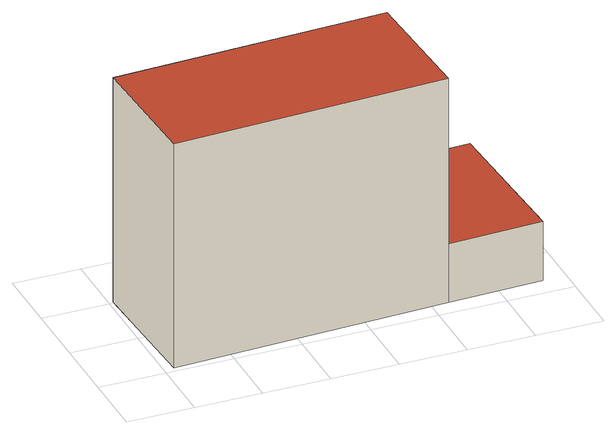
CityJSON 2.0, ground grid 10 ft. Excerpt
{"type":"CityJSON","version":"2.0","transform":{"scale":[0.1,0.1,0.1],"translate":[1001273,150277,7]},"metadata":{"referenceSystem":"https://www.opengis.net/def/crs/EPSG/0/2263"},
"CityObjects":{
"building1":{"type":"Building","attributes":{"name":"Bldg_2210006959","BIN":"3246751"},"geometry":[{"type":"MultiSurface","lod":"2","boundaries":[[[0,1,2,3]],[[4,5,6,7,8]],[[9,10,11,12,13,14,15]],[[6,0,3,7]],[[4,8,15,14]],[[5,4,14,13]],[[6,5,13,12]],[[1,0,12,11]],[[2,1,11,10]],[[3,2,10,9]],[[8,7,9,15]]],"semantics":{"surfaces":[{"type":"RoofSurface","BIN":"3246751"},{"type":"GroundSurface"},{"type":"WallSurface"}],"values":[0,0,1,2,2,2,2,2,2,2,2]}}]}
},
"vertices":[
[416,221,362],[7,203,362],[15,8,362],[425,26,362],[555,263,102],[414,257,102],[416,221,102],[425,26,102],[566,32,102],[425,26,10],[15,8,10],[7,203,10],[416,221,10],[414,257,10],[555,263,10],[566,32,10]
]}
